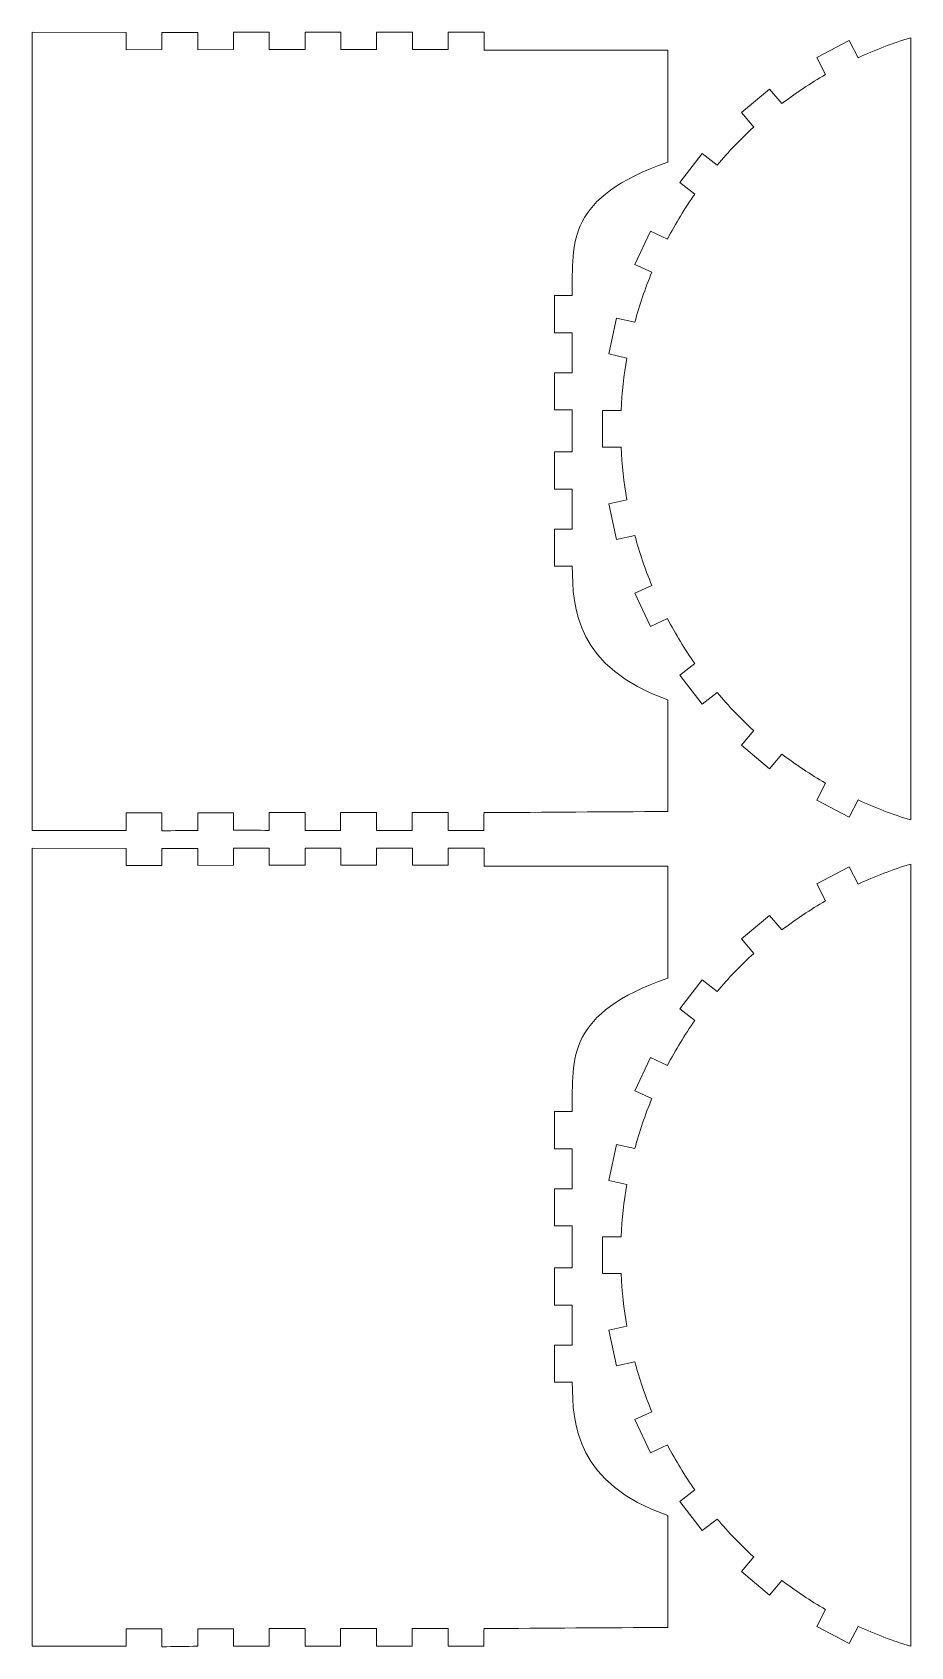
# Model space of a CAD drawing. Header units: millimetres. Extents: x -255 to 301, y -142 to 145.
# Drawn here: x -49.8 to 97.5, y -142.3 to 128.5 of the extents above; entities that cross this region are included whole.
import ezdxf

# ---------------------------------------------------------------- set-up
doc = ezdxf.new("R2010")
doc.units = ezdxf.units.MM
doc.header["$MEASUREMENT"] = 0
doc.layers.add('Camada 1', color=7, linetype='Continuous')

msp = doc.modelspace()

# ---------------------------------------------------------------- linework, layer by layer
at = {"layer": 'Camada 1', "color": 250, "lineweight": 9}
for points, knots in [([(-49.7484, -5.3409), (-49.7484, -5.3409), (-34.0046, -5.3409), (-34.0046, -5.3409), (-34.0046, -5.3409), (-34.0046, -5.3409), (-34.0084, -2.4139), (-34.0084, -2.4139), (-34.0084, -2.4139), (-34.0084, -2.4139), (-28.0082, -2.4139), (-28.0082, -2.4139), (-28.0082, -2.4139), (-28.0082, -2.4139), (-28.0044, -5.4073), (-28.0044, -5.4073), (-28.0044, -5.4073), (-26.0042, -5.4075), (-24.0044, -5.3407), (-22.0044, -5.3409), (-22.0044, -5.3409), (-22.0044, -5.3409), (-22.0082, -2.4139), (-22.0082, -2.4139), (-22.0082, -2.4139), (-22.0082, -2.4139), (-16.0082, -2.4139), (-16.0082, -2.4139), (-16.0082, -2.4139), (-16.0082, -2.4139), (-16.0044, -5.3357), (-16.0044, -5.3357), (-16.0044, -5.3357), (-14.0046, -5.3363), (-12.0082, -5.3367), (-10.0082, -5.3375), (-10.0082, -5.3375), (-10.0082, -5.3375), (-10.012, -2.3409), (-10.012, -2.3409), (-10.012, -2.3409), (-10.012, -2.3409), (-4.0122, -2.3409), (-4.0122, -2.3409), (-4.0122, -2.3409), (-4.0122, -2.3409), (-4.0084, -5.3409), (-4.0084, -5.3409), (-4.0084, -5.3409), (-4.0084, -5.3409), (1.9418, -5.3409), (1.9418, -5.3409), (1.9418, -5.3409), (1.9418, -5.3409), (1.938, -2.3409), (1.938, -2.3409), (1.938, -2.3409), (1.938, -2.3409), (7.988, -2.3409), (7.988, -2.3409), (7.988, -2.3409), (7.988, -2.3409), (7.9918, -5.3409), (7.9918, -5.3409), (7.9918, -5.3409), (7.9918, -5.3409), (13.9418, -5.3409), (13.9418, -5.3409), (13.9418, -5.3409), (13.9418, -5.3409), (13.938, -2.3409), (13.938, -2.3409), (13.938, -2.3409), (13.938, -2.3409), (19.988, -2.3409), (19.988, -2.3409), (19.988, -2.3409), (19.988, -2.3409), (19.9918, -5.3409), (19.9918, -5.3409), (19.9918, -5.3409), (19.9918, -5.3409), (25.9418, -5.3409), (25.9418, -5.3409), (25.9418, -5.3409), (25.9418, -5.3409), (25.9456, -5.3409), (25.9456, -5.3409), (25.9456, -5.3409), (25.9456, -4.3347), (25.9718, -3.3475), (25.9996, -2.3409), (25.9996, -2.3409), (36.2676, -2.3409), (46.532, -2.1953), (56.8, -2.1951), (56.8, -2.1951), (56.8, -2.1951), (56.7998, 16.5797), (56.7998, 16.5797), (56.7998, 16.5797), (41.5618, 21.9657), (40.7994, 31.8721), (40.7994, 38.9579), (40.7994, 38.9579), (40.7994, 38.9579), (37.7994, 38.9579), (37.7994, 38.9579), (37.7994, 38.9579), (37.7994, 38.9579), (37.7994, 45.1993), (37.7994, 45.1993), (37.7994, 45.1993), (37.7994, 45.1993), (40.7994, 45.1993), (40.7994, 45.1993), (40.7994, 45.1993), (40.7994, 45.1993), (40.7994, 51.9087), (40.7994, 51.9087), (40.7994, 51.9087), (40.7994, 51.9087), (37.7994, 51.9087), (37.7994, 51.9087), (37.7994, 51.9087), (37.7994, 51.9087), (37.7994, 58.1573), (37.7994, 58.1573), (37.7994, 58.1573), (37.7994, 58.1573), (40.7994, 58.1573), (40.7994, 58.1573), (40.7994, 58.1573), (40.7994, 58.1573), (40.7994, 61.6669), (40.7994, 61.6669), (40.7994, 61.6669), (40.7994, 61.6669), (40.7994, 65.1765), (40.7994, 65.1765), (40.7994, 65.1765), (40.7994, 65.1765), (37.7994, 65.1765), (37.7994, 65.1765), (37.7994, 65.1765), (37.7994, 65.1765), (37.7994, 71.4251), (37.7994, 71.4251), (37.7994, 71.4251), (37.7994, 71.4251), (40.7994, 71.4251), (40.7994, 71.4251), (40.7994, 71.4251), (40.7994, 71.4251), (40.7994, 78.1345), (40.7994, 78.1345), (40.7994, 78.1345), (40.7994, 78.1345), (37.7994, 78.1345), (37.7994, 78.1345), (37.7994, 78.1345), (37.7994, 78.1345), (37.7994, 84.3759), (37.7994, 84.3759), (37.7994, 84.3759), (37.7994, 84.3759), (40.7994, 84.3759), (40.7994, 84.3759), (40.7994, 84.3759), (40.7994, 93.5367), (39.94, 100.7949), (56.7998, 106.7541), (56.7998, 106.7541), (56.7998, 106.7541), (56.8, 125.5289), (56.8, 125.5289), (56.8, 125.5289), (46.532, 125.5291), (36.2642, 125.5293), (25.9962, 125.5293), (25.9962, 125.5293), (25.9962, 126.5315), (25.9962, 127.5337), (25.9962, 128.5359), (25.9962, 128.5359), (25.9962, 128.5359), (25.9924, 128.5359), (25.9924, 128.5359), (25.9924, 128.5359), (25.9924, 128.5359), (19.987, 128.5359), (19.987, 128.5359), (19.987, 128.5359), (19.987, 128.5359), (19.987, 125.6747), (19.987, 125.6747), (19.987, 125.6747), (19.987, 125.6747), (13.987, 125.6747), (13.987, 125.6747), (13.987, 125.6747), (13.987, 125.6747), (13.987, 128.5359), (13.987, 128.5359), (13.987, 128.5359), (13.987, 128.5359), (7.987, 128.5359), (7.987, 128.5359), (7.987, 128.5359), (7.987, 128.5359), (7.987, 125.6747), (7.987, 125.6747), (7.987, 125.6747), (7.987, 125.6747), (1.9868, 125.6747), (1.9868, 125.6747), (1.9868, 125.6747), (1.9868, 125.6747), (1.9868, 128.5359), (1.9868, 128.5359), (1.9868, 128.5359), (1.9868, 128.5359), (-2.6988, 128.5359), (-2.6988, 128.5359), (-2.6988, 128.5359), (-3.2018, 128.5357), (-3.5104, 128.5353), (-4.0134, 128.5359), (-4.0134, 128.5359), (-4.0134, 128.5359), (-4.0134, 125.6747), (-4.0134, 125.6747), (-4.0134, 125.6747), (-4.0134, 125.6747), (-10.0132, 125.6747), (-10.0132, 125.6747), (-10.0132, 125.6747), (-10.0132, 125.6747), (-10.0132, 128.5325), (-10.0132, 128.5325), (-10.0132, 128.5325), (-12.0132, 128.5317), (-14.0142, 128.5313), (-16.014, 128.5307), (-16.014, 128.5307), (-16.014, 128.5307), (-16.014, 125.6747), (-16.014, 125.6747), (-16.014, 125.6747), (-16.014, 125.6747), (-22.017, 125.6189), (-22.017, 125.6189), (-22.017, 125.6189), (-22.017, 125.6189), (-22.017, 128.4739), (-22.017, 128.4739), (-22.017, 128.4739), (-22.017, 128.4739), (-28.0106, 128.4765), (-28.0106, 128.4765), (-28.0106, 128.4765), (-28.0106, 128.4765), (-28.0106, 125.6219), (-28.0106, 125.6219), (-28.0106, 125.6219), (-28.0106, 125.6219), (-34.0172, 125.6187), (-34.0172, 125.6187), (-34.0172, 125.6187), (-34.0172, 125.6187), (-34.0172, 128.4735), (-34.0172, 128.4735), (-34.0172, 128.4735), (-34.0172, 128.4735), (-49.7522, 128.5359), (-49.7522, 128.5359), (-49.7522, 128.5359), (-49.7522, 128.5359), (-49.7484, -5.3409), (-49.7484, -5.3409)], [0, 0, 0, 0, 0.01408451, 0.01408451, 0.01408451, 0.01408451, 0.02816901, 0.02816901, 0.02816901, 0.02816901, 0.04225352, 0.04225352, 0.04225352, 0.04225352, 0.05633803, 0.05633803, 0.05633803, 0.05633803, 0.07042254, 0.07042254, 0.07042254, 0.07042254, 0.08450704, 0.08450704, 0.08450704, 0.08450704, 0.09859155, 0.09859155, 0.09859155, 0.09859155, 0.11267606, 0.11267606, 0.11267606, 0.11267606, 0.12676056, 0.12676056, 0.12676056, 0.12676056, 0.14084507, 0.14084507, 0.14084507, 0.14084507, 0.15492958, 0.15492958, 0.15492958, 0.15492958, 0.16901408, 0.16901408, 0.16901408, 0.16901408, 0.18309859, 0.18309859, 0.18309859, 0.18309859, 0.1971831, 0.1971831, 0.1971831, 0.1971831, 0.21126761, 0.21126761, 0.21126761, 0.21126761, 0.22535211, 0.22535211, 0.22535211, 0.22535211, 0.23943662, 0.23943662, 0.23943662, 0.23943662, 0.25352113, 0.25352113, 0.25352113, 0.25352113, 0.26760563, 0.26760563, 0.26760563, 0.26760563, 0.28169014, 0.28169014, 0.28169014, 0.28169014, 0.29577465, 0.29577465, 0.29577465, 0.29577465, 0.30985915, 0.30985915, 0.30985915, 0.30985915, 0.32394366, 0.32394366, 0.32394366, 0.32394366, 0.33802817, 0.33802817, 0.33802817, 0.33802817, 0.35211268, 0.35211268, 0.35211268, 0.35211268, 0.36619718, 0.36619718, 0.36619718, 0.36619718, 0.38028169, 0.38028169, 0.38028169, 0.38028169, 0.3943662, 0.3943662, 0.3943662, 0.3943662, 0.4084507, 0.4084507, 0.4084507, 0.4084507, 0.42253521, 0.42253521, 0.42253521, 0.42253521, 0.43661972, 0.43661972, 0.43661972, 0.43661972, 0.45070423, 0.45070423, 0.45070423, 0.45070423, 0.46478873, 0.46478873, 0.46478873, 0.46478873, 0.47887324, 0.47887324, 0.47887324, 0.47887324, 0.49295775, 0.49295775, 0.49295775, 0.49295775, 0.50704225, 0.50704225, 0.50704225, 0.50704225, 0.52112676, 0.52112676, 0.52112676, 0.52112676, 0.53521127, 0.53521127, 0.53521127, 0.53521127, 0.54929577, 0.54929577, 0.54929577, 0.54929577, 0.56338028, 0.56338028, 0.56338028, 0.56338028, 0.57746479, 0.57746479, 0.57746479, 0.57746479, 0.5915493, 0.5915493, 0.5915493, 0.5915493, 0.6056338, 0.6056338, 0.6056338, 0.6056338, 0.61971831, 0.61971831, 0.61971831, 0.61971831, 0.63380282, 0.63380282, 0.63380282, 0.63380282, 0.64788732, 0.64788732, 0.64788732, 0.64788732, 0.66197183, 0.66197183, 0.66197183, 0.66197183, 0.67605634, 0.67605634, 0.67605634, 0.67605634, 0.69014085, 0.69014085, 0.69014085, 0.69014085, 0.70422535, 0.70422535, 0.70422535, 0.70422535, 0.71830986, 0.71830986, 0.71830986, 0.71830986, 0.73239437, 0.73239437, 0.73239437, 0.73239437, 0.74647887, 0.74647887, 0.74647887, 0.74647887, 0.76056338, 0.76056338, 0.76056338, 0.76056338, 0.77464789, 0.77464789, 0.77464789, 0.77464789, 0.78873239, 0.78873239, 0.78873239, 0.78873239, 0.8028169, 0.8028169, 0.8028169, 0.8028169, 0.81690141, 0.81690141, 0.81690141, 0.81690141, 0.83098592, 0.83098592, 0.83098592, 0.83098592, 0.84507042, 0.84507042, 0.84507042, 0.84507042, 0.85915493, 0.85915493, 0.85915493, 0.85915493, 0.87323944, 0.87323944, 0.87323944, 0.87323944, 0.88732394, 0.88732394, 0.88732394, 0.88732394, 0.90140845, 0.90140845, 0.90140845, 0.90140845, 0.91549296, 0.91549296, 0.91549296, 0.91549296, 0.92957746, 0.92957746, 0.92957746, 0.92957746, 0.94366197, 0.94366197, 0.94366197, 0.94366197, 0.95774648, 0.95774648, 0.95774648, 0.95774648, 0.97183099, 0.97183099, 0.97183099, 0.97183099, 1, 1, 1, 1]), ([(46.9079, 74.5697), (46.9079, 74.5697), (49.946, 73.8963), (49.946, 73.8963), (49.946, 73.8963), (49.4392, 71.0099), (49.1141, 68.0694), (48.9812, 65.0887), (48.9812, 65.0887), (48.9812, 65.0887), (45.872, 65.0887), (45.872, 65.0887), (45.872, 65.0887), (45.872, 65.0887), (45.872, 58.9387), (45.872, 58.9387), (45.872, 58.9387), (45.872, 58.9387), (48.9812, 58.9387), (48.9812, 58.9387), (48.9812, 58.9387), (49.1141, 55.958), (49.4392, 53.0175), (49.946, 50.1311), (49.946, 50.1311), (49.946, 50.1311), (46.9058, 49.457), (46.9058, 49.457), (46.9058, 49.457), (46.9058, 49.457), (48.2369, 43.4528), (48.2369, 43.4528), (48.2369, 43.4528), (48.2369, 43.4528), (51.2811, 44.1277), (51.2811, 44.1277), (51.2811, 44.1277), (52.0552, 41.2622), (53.0113, 38.4637), (54.1388, 35.7473), (54.1388, 35.7473), (54.1388, 35.7473), (51.3023, 34.4246), (51.3023, 34.4246), (51.3023, 34.4246), (51.3023, 34.4246), (53.9012, 28.8508), (53.9012, 28.8508), (53.9012, 28.8508), (53.9012, 28.8508), (56.7487, 30.1786), (56.7487, 30.1786), (56.7487, 30.1786), (58.1208, 27.5628), (59.6589, 25.0411), (61.3514, 22.6293), (61.3514, 22.6293), (61.3514, 22.6293), (58.8479, 20.7085), (58.8479, 20.7085), (58.8479, 20.7085), (58.8479, 20.7085), (62.5916, 15.8292), (62.5916, 15.8292), (62.5916, 15.8292), (62.5916, 15.8292), (65.1057, 17.7581), (65.1057, 17.7581), (65.1057, 17.7581), (67.0028, 15.5123), (69.0454, 13.3863), (71.2225, 11.3953), (71.2225, 11.3953), (71.2225, 11.3953), (69.1754, 8.956), (69.1754, 8.956), (69.1754, 8.956), (69.1754, 8.956), (73.8863, 5.0026), (73.8863, 5.0026), (73.8863, 5.0026), (73.8863, 5.0026), (75.9425, 7.4527), (75.9425, 7.4527), (75.9425, 7.4527), (78.2684, 5.6811), (80.7175, 4.0512), (83.2784, 2.578), (83.2784, 2.578), (83.2784, 2.578), (81.7923, -0.2762), (81.7923, -0.2762), (81.7923, -0.2762), (81.7923, -0.2762), (87.2472, -3.1162), (87.2472, -3.1162), (87.2472, -3.1162), (87.2472, -3.1162), (88.7416, -0.2458), (88.7416, -0.2458), (88.7416, -0.2458), (91.5672, -1.5486), (94.5062, -2.6704), (97.5466, -3.5943), (97.5466, -3.5943), (97.5466, -3.5943), (97.5466, 127.6217), (97.5466, 127.6217), (97.5466, 127.6217), (94.5062, 126.6978), (91.5672, 125.5762), (88.7416, 124.2732), (88.7416, 124.2732), (88.7416, 124.2732), (87.2513, 127.1354), (87.2513, 127.1354), (87.2513, 127.1354), (87.2513, 127.1354), (81.7964, 124.2954), (81.7964, 124.2954), (81.7964, 124.2954), (81.7964, 124.2954), (83.2784, 121.4496), (83.2784, 121.4496), (83.2784, 121.4496), (80.7175, 119.9762), (78.2684, 118.3465), (75.9425, 116.5747), (75.9425, 116.5747), (75.9425, 116.5747), (73.8908, 119.0193), (73.8908, 119.0193), (73.8908, 119.0193), (73.8908, 119.0193), (69.1799, 115.0659), (69.1799, 115.0659), (69.1799, 115.0659), (69.1799, 115.0659), (71.2225, 112.6321), (71.2225, 112.6321), (71.2225, 112.6321), (69.0454, 110.6411), (67.0028, 108.5151), (65.1057, 106.2693), (65.1057, 106.2693), (65.1057, 106.2693), (62.5969, 108.1941), (62.5969, 108.1941), (62.5969, 108.1941), (62.5969, 108.1941), (58.8532, 103.3148), (58.8532, 103.3148), (58.8532, 103.3148), (58.8532, 103.3148), (61.3514, 101.3981), (61.3514, 101.3981), (61.3514, 101.3981), (59.6589, 98.9863), (58.1208, 96.4646), (56.7487, 93.8488), (56.7487, 93.8488), (56.7487, 93.8488), (53.9068, 95.1739), (53.9068, 95.1739), (53.9068, 95.1739), (53.9068, 95.1739), (51.3078, 89.6001), (51.3078, 89.6001), (51.3078, 89.6001), (51.3078, 89.6001), (54.1388, 88.2801), (54.1388, 88.2801), (54.1388, 88.2801), (53.0113, 85.5637), (52.0552, 82.7652), (51.2811, 79.8997), (51.2811, 79.8997), (51.2811, 79.8997), (48.2389, 80.574), (48.2389, 80.574), (48.2389, 80.574), (48.2389, 80.574), (46.9079, 74.5697), (46.9079, 74.5697)], [0, 0, 0, 0, 0.0212766, 0.0212766, 0.0212766, 0.0212766, 0.04255319, 0.04255319, 0.04255319, 0.04255319, 0.06382979, 0.06382979, 0.06382979, 0.06382979, 0.08510638, 0.08510638, 0.08510638, 0.08510638, 0.10638298, 0.10638298, 0.10638298, 0.10638298, 0.12765957, 0.12765957, 0.12765957, 0.12765957, 0.14893617, 0.14893617, 0.14893617, 0.14893617, 0.17021277, 0.17021277, 0.17021277, 0.17021277, 0.19148936, 0.19148936, 0.19148936, 0.19148936, 0.21276596, 0.21276596, 0.21276596, 0.21276596, 0.23404255, 0.23404255, 0.23404255, 0.23404255, 0.25531915, 0.25531915, 0.25531915, 0.25531915, 0.27659574, 0.27659574, 0.27659574, 0.27659574, 0.29787234, 0.29787234, 0.29787234, 0.29787234, 0.31914894, 0.31914894, 0.31914894, 0.31914894, 0.34042553, 0.34042553, 0.34042553, 0.34042553, 0.36170213, 0.36170213, 0.36170213, 0.36170213, 0.38297872, 0.38297872, 0.38297872, 0.38297872, 0.40425532, 0.40425532, 0.40425532, 0.40425532, 0.42553191, 0.42553191, 0.42553191, 0.42553191, 0.44680851, 0.44680851, 0.44680851, 0.44680851, 0.46808511, 0.46808511, 0.46808511, 0.46808511, 0.4893617, 0.4893617, 0.4893617, 0.4893617, 0.5106383, 0.5106383, 0.5106383, 0.5106383, 0.53191489, 0.53191489, 0.53191489, 0.53191489, 0.55319149, 0.55319149, 0.55319149, 0.55319149, 0.57446809, 0.57446809, 0.57446809, 0.57446809, 0.59574468, 0.59574468, 0.59574468, 0.59574468, 0.61702128, 0.61702128, 0.61702128, 0.61702128, 0.63829787, 0.63829787, 0.63829787, 0.63829787, 0.65957447, 0.65957447, 0.65957447, 0.65957447, 0.68085106, 0.68085106, 0.68085106, 0.68085106, 0.70212766, 0.70212766, 0.70212766, 0.70212766, 0.72340426, 0.72340426, 0.72340426, 0.72340426, 0.74468085, 0.74468085, 0.74468085, 0.74468085, 0.76595745, 0.76595745, 0.76595745, 0.76595745, 0.78723404, 0.78723404, 0.78723404, 0.78723404, 0.80851064, 0.80851064, 0.80851064, 0.80851064, 0.82978723, 0.82978723, 0.82978723, 0.82978723, 0.85106383, 0.85106383, 0.85106383, 0.85106383, 0.87234043, 0.87234043, 0.87234043, 0.87234043, 0.89361702, 0.89361702, 0.89361702, 0.89361702, 0.91489362, 0.91489362, 0.91489362, 0.91489362, 0.93617021, 0.93617021, 0.93617021, 0.93617021, 0.95744681, 0.95744681, 0.95744681, 0.95744681, 1, 1, 1, 1]), ([(-49.7484, -142.2187), (-49.7484, -142.2187), (-34.0046, -142.2187), (-34.0046, -142.2187), (-34.0046, -142.2187), (-34.0046, -142.2187), (-34.0084, -139.2917), (-34.0084, -139.2917), (-34.0084, -139.2917), (-34.0084, -139.2917), (-28.0082, -139.2917), (-28.0082, -139.2917), (-28.0082, -139.2917), (-28.0082, -139.2917), (-28.0044, -142.2851), (-28.0044, -142.2851), (-28.0044, -142.2851), (-26.0042, -142.2853), (-24.0044, -142.2185), (-22.0044, -142.2187), (-22.0044, -142.2187), (-22.0044, -142.2187), (-22.0082, -139.2917), (-22.0082, -139.2917), (-22.0082, -139.2917), (-22.0082, -139.2917), (-16.0082, -139.2917), (-16.0082, -139.2917), (-16.0082, -139.2917), (-16.0082, -139.2917), (-16.0044, -142.2135), (-16.0044, -142.2135), (-16.0044, -142.2135), (-14.0046, -142.2141), (-12.0082, -142.2145), (-10.0082, -142.2153), (-10.0082, -142.2153), (-10.0082, -142.2153), (-10.012, -139.2187), (-10.012, -139.2187), (-10.012, -139.2187), (-10.012, -139.2187), (-4.0122, -139.2187), (-4.0122, -139.2187), (-4.0122, -139.2187), (-4.0122, -139.2187), (-4.0084, -142.2187), (-4.0084, -142.2187), (-4.0084, -142.2187), (-4.0084, -142.2187), (1.9418, -142.2187), (1.9418, -142.2187), (1.9418, -142.2187), (1.9418, -142.2187), (1.938, -139.2187), (1.938, -139.2187), (1.938, -139.2187), (1.938, -139.2187), (7.988, -139.2187), (7.988, -139.2187), (7.988, -139.2187), (7.988, -139.2187), (7.9918, -142.2187), (7.9918, -142.2187), (7.9918, -142.2187), (7.9918, -142.2187), (13.9418, -142.2187), (13.9418, -142.2187), (13.9418, -142.2187), (13.9418, -142.2187), (13.938, -139.2187), (13.938, -139.2187), (13.938, -139.2187), (13.938, -139.2187), (19.988, -139.2187), (19.988, -139.2187), (19.988, -139.2187), (19.988, -139.2187), (19.9918, -142.2187), (19.9918, -142.2187), (19.9918, -142.2187), (19.9918, -142.2187), (25.9418, -142.2187), (25.9418, -142.2187), (25.9418, -142.2187), (25.9418, -142.2187), (25.9456, -142.2187), (25.9456, -142.2187), (25.9456, -142.2187), (25.9456, -141.2125), (25.9718, -140.2253), (25.9996, -139.2187), (25.9996, -139.2187), (36.2676, -139.2187), (46.532, -139.0731), (56.8, -139.0729), (56.8, -139.0729), (56.8, -139.0729), (56.7998, -120.2981), (56.7998, -120.2981), (56.7998, -120.2981), (41.5618, -114.9121), (40.7994, -105.0057), (40.7994, -97.9199), (40.7994, -97.9199), (40.7994, -97.9199), (37.7994, -97.9199), (37.7994, -97.9199), (37.7994, -97.9199), (37.7994, -97.9199), (37.7994, -91.6785), (37.7994, -91.6785), (37.7994, -91.6785), (37.7994, -91.6785), (40.7994, -91.6785), (40.7994, -91.6785), (40.7994, -91.6785), (40.7994, -91.6785), (40.7994, -84.9691), (40.7994, -84.9691), (40.7994, -84.9691), (40.7994, -84.9691), (37.7994, -84.9691), (37.7994, -84.9691), (37.7994, -84.9691), (37.7994, -84.9691), (37.7994, -78.7205), (37.7994, -78.7205), (37.7994, -78.7205), (37.7994, -78.7205), (40.7994, -78.7205), (40.7994, -78.7205), (40.7994, -78.7205), (40.7994, -78.7205), (40.7994, -75.2109), (40.7994, -75.2109), (40.7994, -75.2109), (40.7994, -75.2109), (40.7994, -71.7013), (40.7994, -71.7013), (40.7994, -71.7013), (40.7994, -71.7013), (37.7994, -71.7013), (37.7994, -71.7013), (37.7994, -71.7013), (37.7994, -71.7013), (37.7994, -65.4527), (37.7994, -65.4527), (37.7994, -65.4527), (37.7994, -65.4527), (40.7994, -65.4527), (40.7994, -65.4527), (40.7994, -65.4527), (40.7994, -65.4527), (40.7994, -58.7433), (40.7994, -58.7433), (40.7994, -58.7433), (40.7994, -58.7433), (37.7994, -58.7433), (37.7994, -58.7433), (37.7994, -58.7433), (37.7994, -58.7433), (37.7994, -52.5019), (37.7994, -52.5019), (37.7994, -52.5019), (37.7994, -52.5019), (40.7994, -52.5019), (40.7994, -52.5019), (40.7994, -52.5019), (40.7994, -43.3411), (39.94, -36.0829), (56.7998, -30.1237), (56.7998, -30.1237), (56.7998, -30.1237), (56.8, -11.3489), (56.8, -11.3489), (56.8, -11.3489), (46.532, -11.3487), (36.2642, -11.3485), (25.9962, -11.3485), (25.9962, -11.3485), (25.9962, -10.3463), (25.9962, -9.3441), (25.9962, -8.3419), (25.9962, -8.3419), (25.9962, -8.3419), (25.9924, -8.3419), (25.9924, -8.3419), (25.9924, -8.3419), (25.9924, -8.3419), (19.987, -8.3419), (19.987, -8.3419), (19.987, -8.3419), (19.987, -8.3419), (19.987, -11.2031), (19.987, -11.2031), (19.987, -11.2031), (19.987, -11.2031), (13.987, -11.2031), (13.987, -11.2031), (13.987, -11.2031), (13.987, -11.2031), (13.987, -8.3419), (13.987, -8.3419), (13.987, -8.3419), (13.987, -8.3419), (7.987, -8.3419), (7.987, -8.3419), (7.987, -8.3419), (7.987, -8.3419), (7.987, -11.2031), (7.987, -11.2031), (7.987, -11.2031), (7.987, -11.2031), (1.9868, -11.2031), (1.9868, -11.2031), (1.9868, -11.2031), (1.9868, -11.2031), (1.9868, -8.3419), (1.9868, -8.3419), (1.9868, -8.3419), (1.9868, -8.3419), (-2.6988, -8.3419), (-2.6988, -8.3419), (-2.6988, -8.3419), (-3.2018, -8.3421), (-3.5104, -8.3425), (-4.0134, -8.3419), (-4.0134, -8.3419), (-4.0134, -8.3419), (-4.0134, -11.2031), (-4.0134, -11.2031), (-4.0134, -11.2031), (-4.0134, -11.2031), (-10.0132, -11.2031), (-10.0132, -11.2031), (-10.0132, -11.2031), (-10.0132, -11.2031), (-10.0132, -8.3453), (-10.0132, -8.3453), (-10.0132, -8.3453), (-12.0132, -8.3461), (-14.0142, -8.3465), (-16.014, -8.3471), (-16.014, -8.3471), (-16.014, -8.3471), (-16.014, -11.2031), (-16.014, -11.2031), (-16.014, -11.2031), (-16.014, -11.2031), (-22.017, -11.2589), (-22.017, -11.2589), (-22.017, -11.2589), (-22.017, -11.2589), (-22.017, -8.4039), (-22.017, -8.4039), (-22.017, -8.4039), (-22.017, -8.4039), (-28.0106, -8.4013), (-28.0106, -8.4013), (-28.0106, -8.4013), (-28.0106, -8.4013), (-28.0106, -11.2559), (-28.0106, -11.2559), (-28.0106, -11.2559), (-28.0106, -11.2559), (-34.0172, -11.2591), (-34.0172, -11.2591), (-34.0172, -11.2591), (-34.0172, -11.2591), (-34.0172, -8.4043), (-34.0172, -8.4043), (-34.0172, -8.4043), (-34.0172, -8.4043), (-49.7522, -8.3419), (-49.7522, -8.3419), (-49.7522, -8.3419), (-49.7522, -8.3419), (-49.7484, -142.2187), (-49.7484, -142.2187)], [0, 0, 0, 0, 0.01408451, 0.01408451, 0.01408451, 0.01408451, 0.02816901, 0.02816901, 0.02816901, 0.02816901, 0.04225352, 0.04225352, 0.04225352, 0.04225352, 0.05633803, 0.05633803, 0.05633803, 0.05633803, 0.07042254, 0.07042254, 0.07042254, 0.07042254, 0.08450704, 0.08450704, 0.08450704, 0.08450704, 0.09859155, 0.09859155, 0.09859155, 0.09859155, 0.11267606, 0.11267606, 0.11267606, 0.11267606, 0.12676056, 0.12676056, 0.12676056, 0.12676056, 0.14084507, 0.14084507, 0.14084507, 0.14084507, 0.15492958, 0.15492958, 0.15492958, 0.15492958, 0.16901408, 0.16901408, 0.16901408, 0.16901408, 0.18309859, 0.18309859, 0.18309859, 0.18309859, 0.1971831, 0.1971831, 0.1971831, 0.1971831, 0.21126761, 0.21126761, 0.21126761, 0.21126761, 0.22535211, 0.22535211, 0.22535211, 0.22535211, 0.23943662, 0.23943662, 0.23943662, 0.23943662, 0.25352113, 0.25352113, 0.25352113, 0.25352113, 0.26760563, 0.26760563, 0.26760563, 0.26760563, 0.28169014, 0.28169014, 0.28169014, 0.28169014, 0.29577465, 0.29577465, 0.29577465, 0.29577465, 0.30985915, 0.30985915, 0.30985915, 0.30985915, 0.32394366, 0.32394366, 0.32394366, 0.32394366, 0.33802817, 0.33802817, 0.33802817, 0.33802817, 0.35211268, 0.35211268, 0.35211268, 0.35211268, 0.36619718, 0.36619718, 0.36619718, 0.36619718, 0.38028169, 0.38028169, 0.38028169, 0.38028169, 0.3943662, 0.3943662, 0.3943662, 0.3943662, 0.4084507, 0.4084507, 0.4084507, 0.4084507, 0.42253521, 0.42253521, 0.42253521, 0.42253521, 0.43661972, 0.43661972, 0.43661972, 0.43661972, 0.45070423, 0.45070423, 0.45070423, 0.45070423, 0.46478873, 0.46478873, 0.46478873, 0.46478873, 0.47887324, 0.47887324, 0.47887324, 0.47887324, 0.49295775, 0.49295775, 0.49295775, 0.49295775, 0.50704225, 0.50704225, 0.50704225, 0.50704225, 0.52112676, 0.52112676, 0.52112676, 0.52112676, 0.53521127, 0.53521127, 0.53521127, 0.53521127, 0.54929577, 0.54929577, 0.54929577, 0.54929577, 0.56338028, 0.56338028, 0.56338028, 0.56338028, 0.57746479, 0.57746479, 0.57746479, 0.57746479, 0.5915493, 0.5915493, 0.5915493, 0.5915493, 0.6056338, 0.6056338, 0.6056338, 0.6056338, 0.61971831, 0.61971831, 0.61971831, 0.61971831, 0.63380282, 0.63380282, 0.63380282, 0.63380282, 0.64788732, 0.64788732, 0.64788732, 0.64788732, 0.66197183, 0.66197183, 0.66197183, 0.66197183, 0.67605634, 0.67605634, 0.67605634, 0.67605634, 0.69014085, 0.69014085, 0.69014085, 0.69014085, 0.70422535, 0.70422535, 0.70422535, 0.70422535, 0.71830986, 0.71830986, 0.71830986, 0.71830986, 0.73239437, 0.73239437, 0.73239437, 0.73239437, 0.74647887, 0.74647887, 0.74647887, 0.74647887, 0.76056338, 0.76056338, 0.76056338, 0.76056338, 0.77464789, 0.77464789, 0.77464789, 0.77464789, 0.78873239, 0.78873239, 0.78873239, 0.78873239, 0.8028169, 0.8028169, 0.8028169, 0.8028169, 0.81690141, 0.81690141, 0.81690141, 0.81690141, 0.83098592, 0.83098592, 0.83098592, 0.83098592, 0.84507042, 0.84507042, 0.84507042, 0.84507042, 0.85915493, 0.85915493, 0.85915493, 0.85915493, 0.87323944, 0.87323944, 0.87323944, 0.87323944, 0.88732394, 0.88732394, 0.88732394, 0.88732394, 0.90140845, 0.90140845, 0.90140845, 0.90140845, 0.91549296, 0.91549296, 0.91549296, 0.91549296, 0.92957746, 0.92957746, 0.92957746, 0.92957746, 0.94366197, 0.94366197, 0.94366197, 0.94366197, 0.95774648, 0.95774648, 0.95774648, 0.95774648, 0.97183099, 0.97183099, 0.97183099, 0.97183099, 1, 1, 1, 1]), ([(46.9077, -89.1667), (46.9077, -89.1667), (49.9458, -88.4933), (49.9458, -88.4933), (49.9458, -88.4933), (49.439, -85.6069), (49.1139, -82.6664), (48.981, -79.6857), (48.981, -79.6857), (48.981, -79.6857), (45.8718, -79.6857), (45.8718, -79.6857), (45.8718, -79.6857), (45.8718, -79.6857), (45.8718, -73.5357), (45.8718, -73.5357), (45.8718, -73.5357), (45.8718, -73.5357), (48.981, -73.5357), (48.981, -73.5357), (48.981, -73.5357), (49.1139, -70.555), (49.439, -67.6145), (49.9458, -64.7281), (49.9458, -64.7281), (49.9458, -64.7281), (46.9056, -64.054), (46.9056, -64.054), (46.9056, -64.054), (46.9056, -64.054), (48.2367, -58.0498), (48.2367, -58.0498), (48.2367, -58.0498), (48.2367, -58.0498), (51.2809, -58.7247), (51.2809, -58.7247), (51.2809, -58.7247), (52.055, -55.8592), (53.0111, -53.0607), (54.1386, -50.3443), (54.1386, -50.3443), (54.1386, -50.3443), (51.3021, -49.0216), (51.3021, -49.0216), (51.3021, -49.0216), (51.3021, -49.0216), (53.901, -43.4478), (53.901, -43.4478), (53.901, -43.4478), (53.901, -43.4478), (56.7485, -44.7756), (56.7485, -44.7756), (56.7485, -44.7756), (58.1206, -42.1598), (59.6587, -39.6381), (61.3512, -37.2263), (61.3512, -37.2263), (61.3512, -37.2263), (58.8477, -35.3055), (58.8477, -35.3055), (58.8477, -35.3055), (58.8477, -35.3055), (62.5914, -30.4262), (62.5914, -30.4262), (62.5914, -30.4262), (62.5914, -30.4262), (65.1055, -32.3551), (65.1055, -32.3551), (65.1055, -32.3551), (67.0026, -30.1093), (69.0452, -27.9833), (71.2223, -25.9923), (71.2223, -25.9923), (71.2223, -25.9923), (69.1752, -23.553), (69.1752, -23.553), (69.1752, -23.553), (69.1752, -23.553), (73.8861, -19.5996), (73.8861, -19.5996), (73.8861, -19.5996), (73.8861, -19.5996), (75.9423, -22.0497), (75.9423, -22.0497), (75.9423, -22.0497), (78.2682, -20.2781), (80.7173, -18.6482), (83.2782, -17.175), (83.2782, -17.175), (83.2782, -17.175), (81.7921, -14.3208), (81.7921, -14.3208), (81.7921, -14.3208), (81.7921, -14.3208), (87.247, -11.4808), (87.247, -11.4808), (87.247, -11.4808), (87.247, -11.4808), (88.7414, -14.3512), (88.7414, -14.3512), (88.7414, -14.3512), (91.567, -13.0484), (94.506, -11.9266), (97.5464, -11.0027), (97.5464, -11.0027), (97.5464, -11.0027), (97.5464, -142.2187), (97.5464, -142.2187), (97.5464, -142.2187), (94.506, -141.2948), (91.567, -140.1732), (88.7414, -138.8702), (88.7414, -138.8702), (88.7414, -138.8702), (87.2511, -141.7324), (87.2511, -141.7324), (87.2511, -141.7324), (87.2511, -141.7324), (81.7962, -138.8924), (81.7962, -138.8924), (81.7962, -138.8924), (81.7962, -138.8924), (83.2782, -136.0466), (83.2782, -136.0466), (83.2782, -136.0466), (80.7173, -134.5732), (78.2682, -132.9435), (75.9423, -131.1717), (75.9423, -131.1717), (75.9423, -131.1717), (73.8906, -133.6163), (73.8906, -133.6163), (73.8906, -133.6163), (73.8906, -133.6163), (69.1797, -129.6629), (69.1797, -129.6629), (69.1797, -129.6629), (69.1797, -129.6629), (71.2223, -127.2291), (71.2223, -127.2291), (71.2223, -127.2291), (69.0452, -125.2381), (67.0026, -123.1121), (65.1055, -120.8663), (65.1055, -120.8663), (65.1055, -120.8663), (62.5967, -122.7911), (62.5967, -122.7911), (62.5967, -122.7911), (62.5967, -122.7911), (58.853, -117.9118), (58.853, -117.9118), (58.853, -117.9118), (58.853, -117.9118), (61.3512, -115.9951), (61.3512, -115.9951), (61.3512, -115.9951), (59.6587, -113.5833), (58.1206, -111.0616), (56.7485, -108.4458), (56.7485, -108.4458), (56.7485, -108.4458), (53.9066, -109.7709), (53.9066, -109.7709), (53.9066, -109.7709), (53.9066, -109.7709), (51.3076, -104.1971), (51.3076, -104.1971), (51.3076, -104.1971), (51.3076, -104.1971), (54.1386, -102.8771), (54.1386, -102.8771), (54.1386, -102.8771), (53.0111, -100.1607), (52.055, -97.3622), (51.2809, -94.4967), (51.2809, -94.4967), (51.2809, -94.4967), (48.2387, -95.171), (48.2387, -95.171), (48.2387, -95.171), (48.2387, -95.171), (46.9077, -89.1667), (46.9077, -89.1667)], [0, 0, 0, 0, 0.0212766, 0.0212766, 0.0212766, 0.0212766, 0.04255319, 0.04255319, 0.04255319, 0.04255319, 0.06382979, 0.06382979, 0.06382979, 0.06382979, 0.08510638, 0.08510638, 0.08510638, 0.08510638, 0.10638298, 0.10638298, 0.10638298, 0.10638298, 0.12765957, 0.12765957, 0.12765957, 0.12765957, 0.14893617, 0.14893617, 0.14893617, 0.14893617, 0.17021277, 0.17021277, 0.17021277, 0.17021277, 0.19148936, 0.19148936, 0.19148936, 0.19148936, 0.21276596, 0.21276596, 0.21276596, 0.21276596, 0.23404255, 0.23404255, 0.23404255, 0.23404255, 0.25531915, 0.25531915, 0.25531915, 0.25531915, 0.27659574, 0.27659574, 0.27659574, 0.27659574, 0.29787234, 0.29787234, 0.29787234, 0.29787234, 0.31914894, 0.31914894, 0.31914894, 0.31914894, 0.34042553, 0.34042553, 0.34042553, 0.34042553, 0.36170213, 0.36170213, 0.36170213, 0.36170213, 0.38297872, 0.38297872, 0.38297872, 0.38297872, 0.40425532, 0.40425532, 0.40425532, 0.40425532, 0.42553191, 0.42553191, 0.42553191, 0.42553191, 0.44680851, 0.44680851, 0.44680851, 0.44680851, 0.46808511, 0.46808511, 0.46808511, 0.46808511, 0.4893617, 0.4893617, 0.4893617, 0.4893617, 0.5106383, 0.5106383, 0.5106383, 0.5106383, 0.53191489, 0.53191489, 0.53191489, 0.53191489, 0.55319149, 0.55319149, 0.55319149, 0.55319149, 0.57446809, 0.57446809, 0.57446809, 0.57446809, 0.59574468, 0.59574468, 0.59574468, 0.59574468, 0.61702128, 0.61702128, 0.61702128, 0.61702128, 0.63829787, 0.63829787, 0.63829787, 0.63829787, 0.65957447, 0.65957447, 0.65957447, 0.65957447, 0.68085106, 0.68085106, 0.68085106, 0.68085106, 0.70212766, 0.70212766, 0.70212766, 0.70212766, 0.72340426, 0.72340426, 0.72340426, 0.72340426, 0.74468085, 0.74468085, 0.74468085, 0.74468085, 0.76595745, 0.76595745, 0.76595745, 0.76595745, 0.78723404, 0.78723404, 0.78723404, 0.78723404, 0.80851064, 0.80851064, 0.80851064, 0.80851064, 0.82978723, 0.82978723, 0.82978723, 0.82978723, 0.85106383, 0.85106383, 0.85106383, 0.85106383, 0.87234043, 0.87234043, 0.87234043, 0.87234043, 0.89361702, 0.89361702, 0.89361702, 0.89361702, 0.91489362, 0.91489362, 0.91489362, 0.91489362, 0.93617021, 0.93617021, 0.93617021, 0.93617021, 0.95744681, 0.95744681, 0.95744681, 0.95744681, 1, 1, 1, 1])]:
    msp.add_open_spline(points, degree=3, knots=knots, dxfattribs=at)

doc.saveas('drawing.dxf')
